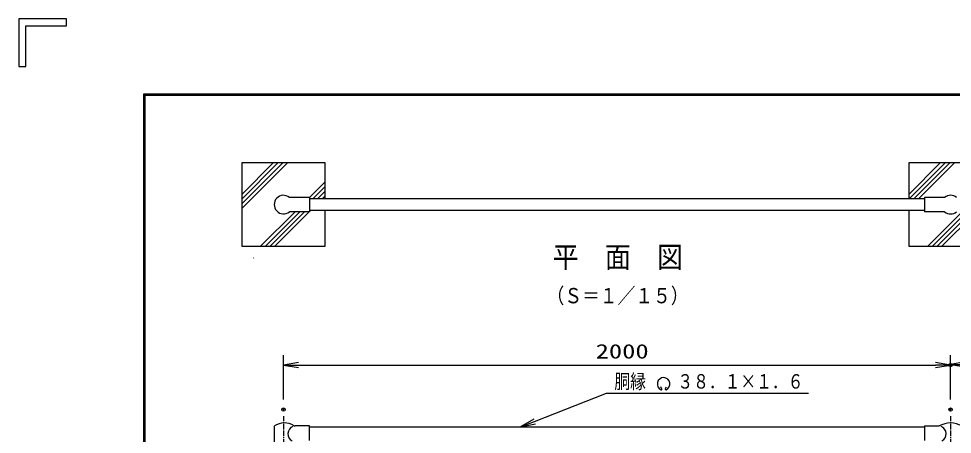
# Model space of a CAD drawing. Units: millimetres, scale not verified. Extents: x -4425 to 4425, y -3150 to 3150.
# Drawn here: x -4425 to -1626, y 1903 to 3150 of the extents above; entities that cross this region are included whole.
import ezdxf
from ezdxf.enums import TextEntityAlignment as Align

# ---------------------------------------------------------------- set-up
doc = ezdxf.new("R2010")
doc.units = ezdxf.units.MM
doc.header["$LTSCALE"] = 20
doc.header["$PDMODE"] = 32
doc.header["$PDSIZE"] = 10
doc.linetypes.add('USER1', pattern=[1.125, 0.75, -0.125, 0.125, -0.125])
for name, color, linetype, lineweight in [('0-0_10', 4, 'USER1', 25), ('0-3_1', 7, 'Continuous', 25), ('0-4_0', 7, 'Continuous', 25), ('0-6_13', 7, 'Continuous', 25), ('0-7_14', 7, 'Continuous', 25), ('0-8_EXTCNT-L', 1, 'Continuous', 25), ('0-C_WAKU', 7, 'Continuous', 25)]:
    doc.layers.add(name, color=color, linetype=linetype, lineweight=lineweight)
doc.layers.add('0-9_DEFPOINTS', color=7, linetype='Continuous')
doc.styles.add('ＭＳ ゴシック', font='')
doc.styles.get('ＭＳ ゴシック').set_extended_font_data('MS Gothic')

# ---------------------------------------------------------------- blocks, each defined once
blk = doc.blocks.new('C17')
at = {"layer": '0-3_1', "color": 4}
blk.add_line((16298.1, 112243), (16312.6, 112257.5), dxfattribs=at)
blk = doc.blocks.new('DARROWS')
at = {"layer": '0-4_0', "color": 2}
blk.add_line((0, 0), (-19.982, 0), dxfattribs=at)
blk.add_lwpolyline([(-20, -3.333), (0, 0), (-20, 3.333)], dxfattribs=at)

msp = doc.modelspace()

# ---------------------------------------------------------------- linework, layer by layer
at = {"layer": '0-0_10'}
for p, q in [((-3630.91, 1957.45), (-3630.91, -490.11)), ((-1630.91, 1957.45), (-1630.91, -490.11))]:
    msp.add_line(p, q, dxfattribs=at)
at = {"layer": '0-3_1'}
for p, q in [((-3505.91, 2717.41), (-3755.91, 2717.41)), ((-3755.91, 2717.41), (-3755.91, 2609.91)), ((-3505.91, 2609.91), (-3505.91, 2717.41)), ((-3755.91, 2623.11), (-3755.91, 2467.41)), ((-3552.91, 2613.91), (-3613.13, 2613.91)), ((-3552.91, 2613.91), (-3552.91, 2570.91)), ((-1708.91, 2609.91), (-3552.91, 2609.91)), ((-1648.69, 2613.91), (-1708.91, 2613.91)), ((-1708.91, 2613.91), (-1708.91, 2570.91)), ((-3552.91, 2570.91), (-3613.13, 2570.91)), ((-1708.91, 2574.91), (-3552.91, 2574.91)), ((-3505.91, 2467.41), (-3505.91, 2574.91)), ((-1755.91, 2574.91), (-1755.91, 2467.41)), ((-1648.69, 2570.91), (-1708.91, 2570.91)), ((-3755.91, 2467.41), (-3505.91, 2467.41)), ((-3552.92, 1925.89), (-1708.91, 1925.89))]:
    msp.add_line(p, q, dxfattribs=at)
at = {"layer": '0-3_1', "color": 4}
for p, q in [((-3755.91, 2580.69), (-3619.19, 2717.41)), ((-3755.91, 2594.83), (-3633.34, 2717.41)), ((-3755.91, 2608.97), (-3647.48, 2717.41)), ((-3755.91, 2623.11), (-3661.62, 2717.41)), ((-1755.91, 2623.11), (-1661.62, 2717.41)), ((-1754.98, 2609.91), (-1647.48, 2717.41)), ((-1740.84, 2609.91), (-1633.34, 2717.41)), ((-1726.69, 2609.91), (-1619.19, 2717.41)), ((-3552.99, 2613.91), (-3505.91, 2660.98)), ((-3542.85, 2609.91), (-3505.91, 2646.84)), ((-3528.7, 2609.91), (-3505.91, 2632.7)), ((-3514.56, 2609.91), (-3505.91, 2618.56)), ((-3699.49, 2467.41), (-3595.99, 2570.91)), ((-3685.35, 2467.41), (-3581.85, 2570.91)), ((-3671.2, 2467.41), (-3567.7, 2570.91)), ((-3657.06, 2467.41), (-3549.56, 2574.91)), ((-1699.49, 2467.41), (-1595.99, 2570.91)), ((-1685.35, 2467.41), (-1581.85, 2570.91)), ((-1671.2, 2467.41), (-1567.7, 2570.91)), ((-1657.06, 2467.41), (-1549.56, 2574.91)), ((-2496.21, 2039.33), (-2499.27, 2045.89)), ((-2486.14, 2039.32), (-2482.52, 2045.59))]:
    msp.add_line(p, q, dxfattribs=at)
at = {"layer": '0-3_1'}
for points in [[(-1505.91, 2609.91), (-1505.91, 2717.41), (-1755.91, 2717.41), (-1755.91, 2609.91)], [(-1755.91, 2467.41), (-1505.91, 2467.41), (-1505.91, 2574.91)]]:
    msp.add_lwpolyline(points, dxfattribs=at)
for centre, radius, start, end in [((-3630.91, 2592.41), 27.9, 50.40737, 309.59051), ((-1630.91, 2592.41), 27.9, 50.40737, 129.59256), ((-1630.91, 2592.41), 27.9, 230.40744, 309.59262), ((-3594.14, 1904.63), 23.62, 110.71131, 242.59012), ((-1667.68, 1904.63), 23.62, 297.40988, 69.28869)]:
    msp.add_arc(centre, radius, start, end, dxfattribs=at)
at = {"layer": '0-3_1', "color": 4}
for centre, radius, start, end in [((-2491.18, 2054.43), 19, 292.92895, 245.65759), ((-2498.18, 2038.96), 2, 245.55066, 10.6575), ((-2484.18, 2038.95), 2, 169.34241, 276.63708)]:
    msp.add_arc(centre, radius, start, end, dxfattribs=at)
at = {"layer": '0-4_0', "color": 2}
msp.add_lwpolyline([(-2878.09, 1942.28), (-2662.87, 2026.47), (-2056.7, 2026.47)], dxfattribs=at)
at = {"layer": '0-6_13'}
for q in [(-1664.91, 1928.39), (-1708.91, 1885.39)]:
    msp.add_line((-1708.91, 1928.39), q, dxfattribs=at)
msp.add_arc((-1630.91, 1868.67), 68.72, 60.347, 119.65305, dxfattribs=at)
at = {"layer": '0-7_14'}
for p, q in [((-3658.41, 1863.39), (-3658.41, 1928.39)), ((-3552.92, 1928.39), (-3596.44, 1928.39)), ((-3552.92, 1885.39), (-3552.92, 1928.39))]:
    msp.add_line(p, q, dxfattribs=at)
for centre, radius, start, end in [((-3628.16, 1882.46), 55, 58.08677, 123.37274), ((-3596.44, 1933.39), 5, 238.08846, 270)]:
    msp.add_arc(centre, radius, start, end, dxfattribs=at)
at = {"layer": '0-8_EXTCNT-L'}
for p, q in [((-3630.91, 2007.45), (-3630.91, 2141.12)), ((-1630.91, 2007.45), (-1630.91, 2141.12))]:
    msp.add_line(p, q, dxfattribs=at)
at = {"layer": '0-8_EXTCNT-L', "color": 2}
msp.add_line((-3585.91, 2111.12), (-1675.91, 2111.12), dxfattribs=at)
at = {"layer": '0-9_DEFPOINTS'}
for p in [(-1630.91, 2111.12), (-3630.91, 1977.45), (-1630.91, 1977.45)]:
    msp.add_point(p, dxfattribs=at)
at = {"layer": '0-C_WAKU'}
for p, q in [((-4281.7, 3150), (-4424.95, 3150)), ((-4403.47, 3006.75), (-4403.47, 3128.51)), ((-4047.95, 2923), (4198.05, 2923)), ((-4047.95, -2923), (-4047.95, 2923))]:
    msp.add_line(p, q, dxfattribs=at)
for points in [[(-4424.95, 3150), (-4424.95, 3006.75), (-4403.47, 3006.75)], [(-4403.47, 3128.51), (-4281.7, 3128.51), (-4281.7, 3150)], [(-4045.95, -2921), (-4045.95, 2921), (4196.05, 2921)]]:
    msp.add_lwpolyline(points, dxfattribs=at)
msp.add_lwpolyline([(-4049.95, 2925), (4200.05, 2925), (4200.05, -2925), (-4049.95, -2925)], close=True, dxfattribs=at)

# ---------------------------------------------------------------- block references
at = {"layer": '0-4_0', "xscale": 0.05, "yscale": 0.05}
msp.add_blockref('C17', (-4535.82, -3180.47), dxfattribs=at)
at = {"layer": '0-4_0', "xscale": 2.25, "yscale": 2.25}
for p, rotation in [((-1630.91, 2113.12), 180), ((-2920, 1925.89), 201.36443)]:
    msp.add_blockref('DARROWS', p, dxfattribs=dict(at, rotation=rotation))
at = {"layer": '0-8_EXTCNT-L', "xscale": 2.25, "yscale": 2.25, "rotation": 180}
msp.add_blockref('DARROWS', (-3630.91, 2111.12), dxfattribs=at)
at = {"layer": '0-8_EXTCNT-L', "xscale": 2.25, "yscale": 2.25}
msp.add_blockref('DARROWS', (-1630.91, 2111.12), dxfattribs=at)

# ---------------------------------------------------------------- texts
at = {"layer": '0-3_1', "color": 4, "style": 'ＭＳ ゴシック'}
for s, height, width, p in [('平\u3000面\u3000図', 63.64, 0.9, (-2823.72, 2383.82)), ('（Ｓ＝１／１５）', 45.89, 0.85, (-2842.14, 2282.63)), ('胴縁\u3000\u3000３８．１×１．６', 43.3, 0.8, (-2638.97, 2027.57))]:
    msp.add_text(s, height=height, dxfattribs=dict(at, width=width)).set_placement(p, align=Align.BOTTOM_LEFT)
at = {"layer": '0-8_EXTCNT-L', "color": 3, "style": 'ＭＳ ゴシック', "width": 1.35}
msp.add_text('2000', height=43.26, dxfattribs=at).set_placement((-2695.04, 2117.79), align=Align.BOTTOM_LEFT)

doc.saveas('drawing.dxf')
